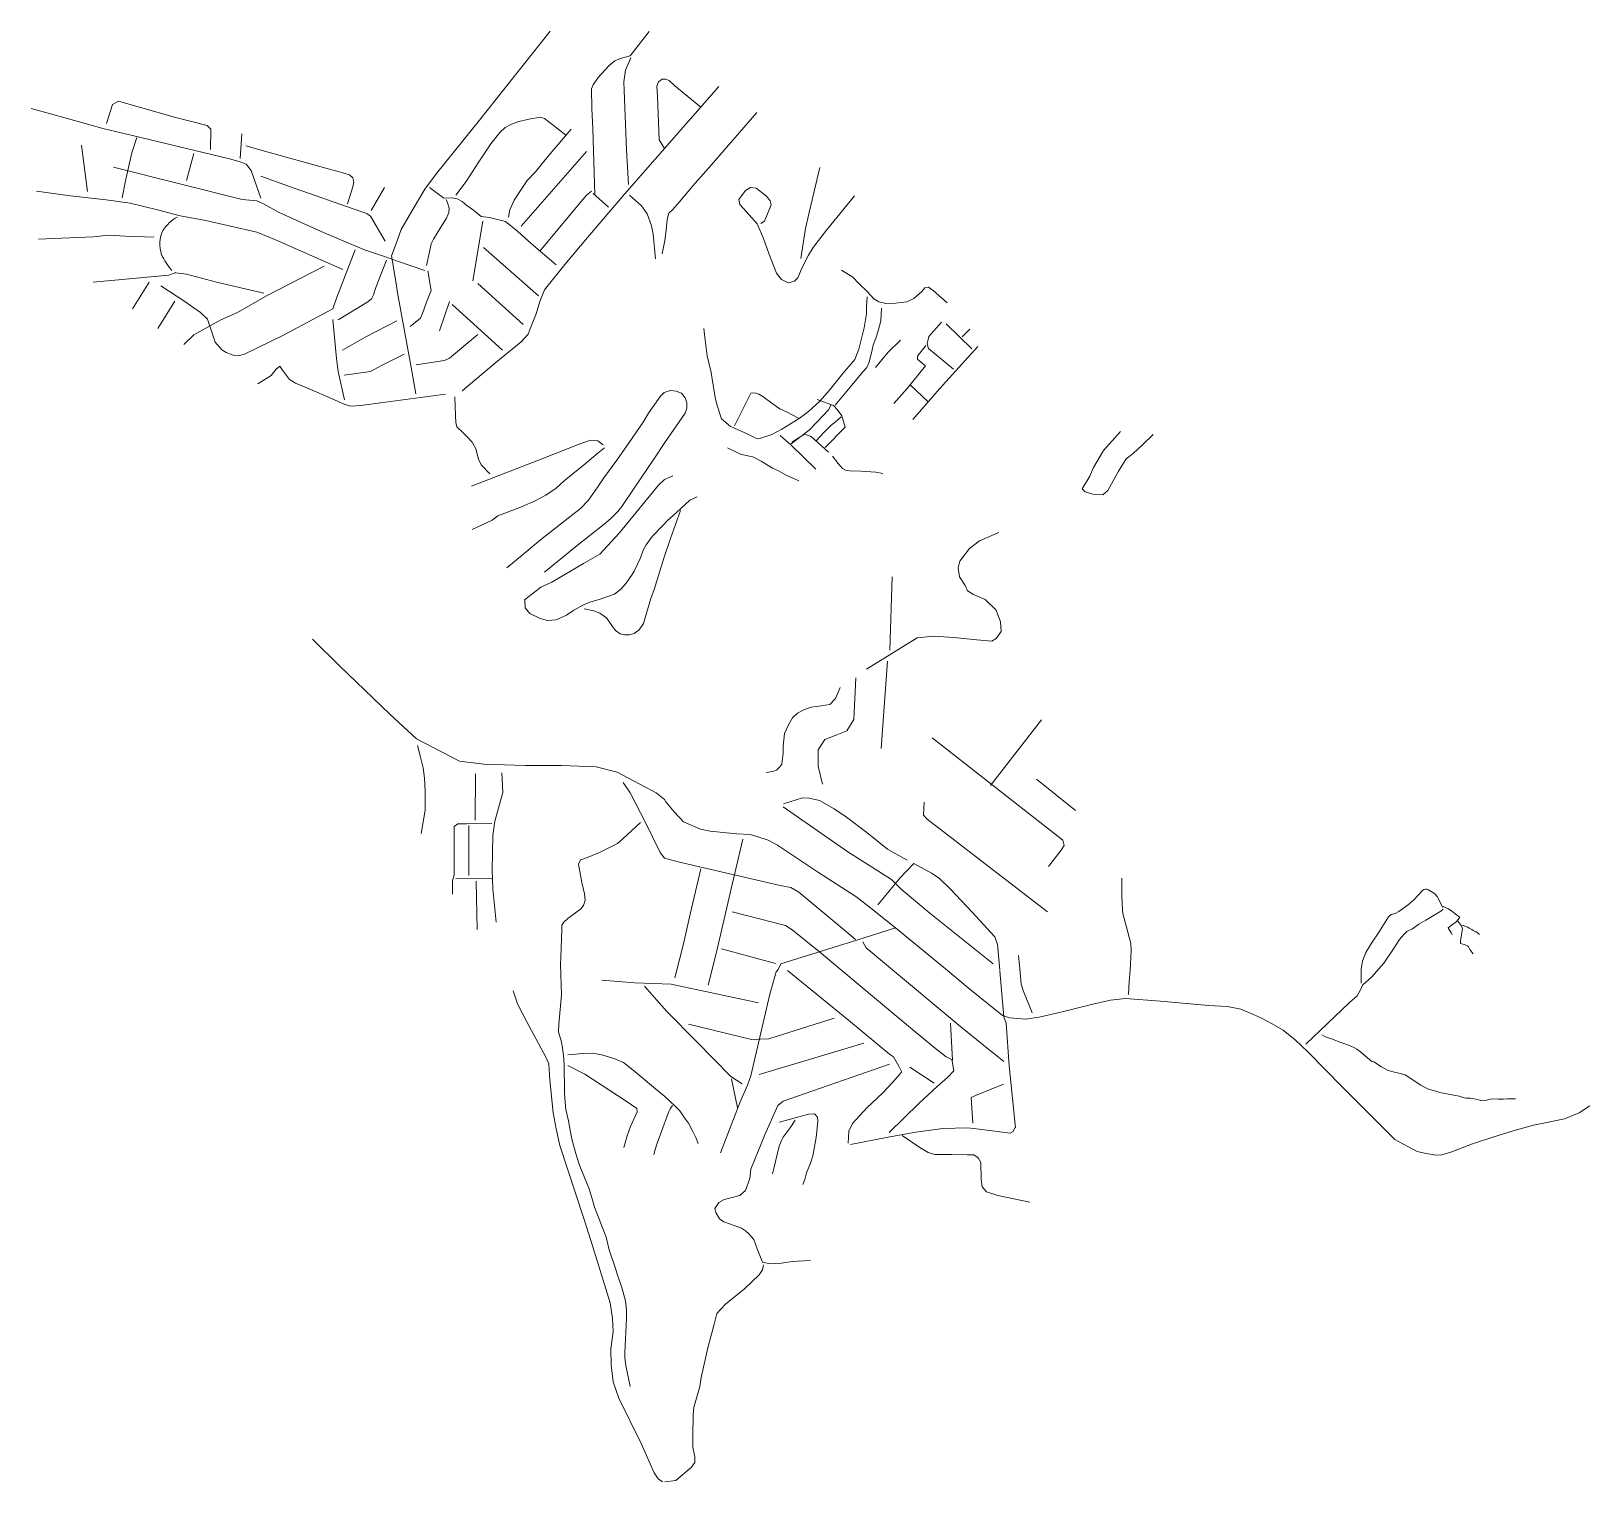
# Model space of a CAD drawing. Header units: metres. Extents: x 342074 to 344999, y 7372960 to 7375683.
import ezdxf

# ---------------------------------------------------------------- set-up
doc = ezdxf.new("R2010")
doc.units = ezdxf.units.M
doc.layers.add('CIRC EX', color=4, linetype='Continuous', lineweight=20, true_color=0x00ffff)

msp = doc.modelspace()

# ---------------------------------------------------------------- linework, layer by layer
at = {"layer": 'CIRC EX', "color": 81, "linetype": 'Continuous', "true_color": 0x9fff7f}
for p, q in [((344658.8, 7374044), (344667.5, 7374051.3)), ((344667.5, 7374051.3), (344678.3, 7374062.9)), ((344678.3, 7374062.9), (344685.5, 7374070.7)), ((344707.6, 7374064.6), (344712.3, 7374058.8)), ((344712.3, 7374058.8), (344723.2, 7374038.4)), ((344602.7, 7373990.5), (344621.2, 7374020.8)), ((344621.2, 7374020.8), (344626.1, 7374025.3)), ((344626.1, 7374025.3), (344633.6, 7374026.8)), ((344633.6, 7374026.8), (344640.6, 7374030.7)), ((344640.6, 7374030.7), (344658.8, 7374044)), ((344590.5, 7373973.5), (344602.7, 7373990.5)), ((344578.9, 7373954.1), (344590.5, 7373973.5)), ((344570, 7373923.4), (344572.4, 7373937.6)), ((344572.4, 7373937.6), (344578.9, 7373954.1)), ((344569.8, 7373896.4), (344570, 7373923.4))]:
    msp.add_line(p, q, dxfattribs=at)
for points in [[(342795.9, 7375002.3), (342786.7, 7375055.4), (342761.4, 7375192.2), (342759, 7375209.6), (342749.9, 7375261.7), (342760.6, 7375289.5), (342768.3, 7375310.9), (342792.5, 7375352.5), (342812.9, 7375386.6), (342834.4, 7375415.9), (342913, 7375513.1), (343047.9, 7375683.1)], [(343233.6, 7375682.3), (343198.1, 7375636.5), (343179.9, 7375631.7), (343169.2, 7375627.2), (343157.9, 7375618.3), (343138.1, 7375596.2), (343128.8, 7375582.4), (343125.3, 7375575.1), (343126.3, 7375537.7), (343128.2, 7375499.8), (343131.9, 7375376.5)], [(343195, 7375395), (343191.3, 7375460.3), (343186.6, 7375572), (343186.3, 7375587.7), (343189.5, 7375609.8), (343199.2, 7375633.1)], [(342882.5, 7375008.1), (342946.3, 7375061), (342993.3, 7375099.8), (343006.9, 7375114.6), (343010.6, 7375124.2), (343021.9, 7375152.5), (343028.4, 7375175.7), (343037.5, 7375197.7), (343075.2, 7375245.3), (343117.9, 7375295.9), (343187.6, 7375376.9), (343364.2, 7375579.5)], [(343330.4, 7375540.7), (343282.1, 7375580.3), (343271.3, 7375590.7), (343264.9, 7375593.2), (343258.3, 7375593.2), (343251.4, 7375588.3), (343247.9, 7375579.6), (343249.2, 7375561.4), (343252.6, 7375479.1), (343262.4, 7375462.7)], [(342215.6, 7375509.7), (342226.4, 7375545.4), (342238, 7375551.8), (342340.7, 7375522.3), (342404.2, 7375505.9), (342411, 7375499), (342410.5, 7375461.3)], [(342074, 7375537.7), (342139.4, 7375519.6), (342211.1, 7375500), (342264.3, 7375487.2), (342448.4, 7375442.9), (342468.2, 7375437.5), (342477.6, 7375433.5), (342486.6, 7375421.5), (342504.7, 7375369.8)], [(342871.2, 7375375.5), (342890.6, 7375401.2), (342913.8, 7375437.8), (342936.4, 7375471.9), (342953.5, 7375492.8), (342963.2, 7375502.5), (342975.1, 7375508.8), (342987.4, 7375513.1), (343007.9, 7375517.7), (343030, 7375521.6), (343037.4, 7375519.3), (343053.6, 7375506.6), (343077.1, 7375487.7)], [(343258.1, 7375265.1), (343263.4, 7375290), (343265.6, 7375309.6), (343266.7, 7375323.5), (343268, 7375332), (343270.8, 7375341.3), (343278.1, 7375348.4), (343289.9, 7375362.1), (343320, 7375397.9), (343350, 7375431.5), (343435.8, 7375530.3)], [(342244.5, 7375370.4), (342251.5, 7375405.1), (342263.2, 7375454.7), (342272.1, 7375483.5)], [(342469.4, 7375490.2), (342466.2, 7375444)], [(342969.5, 7375334.2), (342972, 7375347.9), (342980.4, 7375366.2), (342992.5, 7375384.1), (343005.1, 7375402.7), (343020.2, 7375419.1), (343043.9, 7375448.2), (343087.4, 7375499.2)], [(342168.3, 7375469.1), (342179.8, 7375382.4)], [(342365.8, 7375402.9), (342379, 7375453.8)], [(342477.1, 7375467.9), (342518.7, 7375455.7), (342626.8, 7375425.7), (342663, 7375415.8), (342671.4, 7375413.5), (342677.5, 7375408.1), (342679.5, 7375400.6), (342677.4, 7375391.2), (342667.4, 7375359.3)], [(342993.4, 7375317.1), (343116, 7375457)], [(342812.6, 7375233.8), (342759.6, 7375251.9), (342739.2, 7375259.3), (342699.5, 7375272.5), (342623.9, 7375304.6), (342539.7, 7375342.6), (342509.9, 7375359.1), (342497.2, 7375364.4), (342469.9, 7375366.9), (342228.2, 7375427.8)], [(343518.2, 7375256.2), (343526.9, 7375312.7), (343534, 7375342.5), (343554.3, 7375427)], [(342504.9, 7375411), (342556.9, 7375392), (342692.9, 7375344.5), (342704.2, 7375341), (342711, 7375336.1), (342738.4, 7375288.8)], [(342083.7, 7375382.6), (342147.6, 7375374.1), (342214.8, 7375366.4), (342259.8, 7375360.1), (342310.9, 7375347.8), (342353.7, 7375336.5), (342398.7, 7375328.6), (342497.3, 7375306.1), (342532.8, 7375291.4), (342659, 7375235.8)], [(342737.1, 7375389.4), (342712.2, 7375346.7)], [(342815.9, 7375243.5), (342822.6, 7375274.4), (342824.7, 7375283.7), (342828.8, 7375292.7), (342842.7, 7375315.2), (342853.6, 7375332.3), (342857.8, 7375343), (342858.2, 7375350.9), (342855.6, 7375361.1), (342852.8, 7375367.1)], [(342821.6, 7375389.4), (342848.6, 7375369.5), (342863.9, 7375370), (342873.4, 7375368.2), (342882.7, 7375363.5), (342891.7, 7375356.1), (342903.9, 7375347), (342918.2, 7375335.5), (342933.9, 7375333.2), (342964.3, 7375325.9), (342987.1, 7375307.4), (343012.1, 7375284.4), (343059.3, 7375244.5)], [(343028.7, 7375270.4), (343071.8, 7375322.2), (343116.3, 7375375.4), (343125.5, 7375383.1)], [(343128.6, 7375378.5), (343157.3, 7375352.7)], [(343197.1, 7375375.5), (343219.6, 7375355.2), (343230.2, 7375340), (343238.1, 7375317.9), (343241.1, 7375302.1), (343245.6, 7375256)], [(343403.7, 7375357.5), (343402, 7375367), (343414.3, 7375384), (343423.9, 7375389.8), (343434.5, 7375388.2), (343453.9, 7375373.2), (343460.5, 7375364.6), (343462.7, 7375357.4), (343450, 7375326.3), (343443.2, 7375321.9)], [(343403.7, 7375357.5), (343421.1, 7375338.5), (343436.4, 7375321.7), (343448, 7375293.9), (343458.2, 7375265.7), (343473, 7375229.1), (343482, 7375216.8), (343494.5, 7375210.6), (343506.3, 7375214.1), (343512.7, 7375220.3), (343520.9, 7375239.7), (343532.8, 7375262.4), (343541.2, 7375277.3), (343551.6, 7375290.3), (343566.6, 7375309.6), (343618.8, 7375374.1)], [(342902.7, 7375214.2), (342921.8, 7375326.7)], [(342087.8, 7375292.8), (342190.4, 7375297), (342220, 7375300.1), (342251.1, 7375298.1), (342304.6, 7375296.7)], [(342630.8, 7375156.7), (342640.4, 7375161.7), (342647.1, 7375181.8), (342681.8, 7375272.9)], [(342650, 7375141.6), (342705.5, 7375174.8), (342712.4, 7375180.5), (342716.2, 7375188.2), (342721.1, 7375202.2), (342741, 7375253.3)], [(342923, 7375277.1), (343026, 7375186.1)], [(342190.4, 7375212.1), (342332.5, 7375225.3), (342345.5, 7375229.9)], [(342344.8, 7375229.7), (342365.4, 7375227), (342421.6, 7375212.2), (342510.9, 7375191.6)], [(342360.8, 7375095), (342379.1, 7375113.3), (342429.7, 7375141.5), (342461.3, 7375154.8), (342515.6, 7375186.5), (342623.8, 7375241.9)], [(342785.5, 7375129.1), (342804.8, 7375144.3), (342808.2, 7375152.9), (342815.8, 7375174.2), (342824.4, 7375196.1), (342818.2, 7375233.3)], [(343594.5, 7375234.7), (343616.1, 7375221.3), (343627.5, 7375209.5), (343643, 7375194.6), (343655.1, 7375180.6), (343664.8, 7375174.8), (343677.8, 7375171.9), (343695.8, 7375172.6), (343717.2, 7375174.8), (343730.3, 7375181.3), (343745.7, 7375194.4), (343751.3, 7375201.6), (343758.2, 7375202.5), (343766.9, 7375196.3), (343792.9, 7375173.2)], [(342264.3, 7375162), (342295.4, 7375211.9)], [(342317.2, 7375204.9), (342360.7, 7375177.2), (342391.6, 7375155.2), (342405.2, 7375142.4), (342409.5, 7375129.4), (342419.5, 7375099.1), (342431.5, 7375085.1), (342440, 7375080.1), (342453.1, 7375075.1), (342465.4, 7375074.2), (342475.9, 7375077.5), (342546.2, 7375111.9), (342591.8, 7375136), (342630.8, 7375156.7)], [(342912.1, 7375209.3), (342997.4, 7375132.6)], [(342311.7, 7375124.8), (342343.4, 7375176.3)], [(342840.5, 7375120.5), (342859, 7375175.8)], [(342864, 7375170.1), (342958.2, 7375084.5)], [(343386.9, 7374941.1), (343420, 7374925.8), (343433.7, 7374919.5), (343439.2, 7374917.8), (343443.5, 7374919), (343464, 7374926.4), (343482.5, 7374936.4), (343515, 7374956), (343532.7, 7374969.5), (343554.3, 7374988.9), (343572.2, 7375009.1), (343597, 7375040.7), (343619.9, 7375066.8), (343627.5, 7375086.2), (343637.3, 7375126.2), (343641.5, 7375152.6), (343641.8, 7375165.3), (343642.6, 7375184.5)], [(343582.7, 7374981), (343610.9, 7375015.1), (343635, 7375043.6), (343642.1, 7375051.9), (343646.3, 7375061.9), (343652, 7375085), (343654.1, 7375093.5), (343659.1, 7375107), (343663.3, 7375120.6), (343668.3, 7375139.2), (343669.6, 7375163.5)], [(342661.7, 7374991.4), (342650.2, 7375044.2), (342647, 7375068.9), (342640, 7375141.7)], [(342658.1, 7375084.4), (342702.2, 7375109.2), (342759.9, 7375139.5)], [(343758.1, 7375087.7), (343755.5, 7375096.5), (343758.8, 7375109.9), (343782.5, 7375137.2)], [(343791.3, 7375133.6), (343839, 7375086.8)], [(342796.4, 7375056.7), (342849.6, 7375064.9), (342859, 7375069.2), (342912.2, 7375113.5)], [(343336.4, 7375124.8), (343337.8, 7375113.8), (343342.8, 7375073.8), (343349.9, 7375042.5), (343353.5, 7375022.3), (343354.9, 7375011.3), (343357.8, 7374995.6), (343361, 7374982.3), (343369.6, 7374955.3), (343386.6, 7374941.1)], [(343658.7, 7375051.7), (343682, 7375080.6), (343705.1, 7375103.3)], [(343835.5, 7375123.9), (343820.9, 7375109.1)], [(342661.6, 7375037.4), (342710.7, 7375044.1), (342732.8, 7375056.2), (342773.9, 7375076.9)], [(343692.8, 7374984), (343718.2, 7375012.7), (343752.1, 7375055), (343743.3, 7375062.1), (343737.4, 7375067.5), (343737, 7375073.2), (343752.9, 7375093.3)], [(343728.4, 7374954.2), (343778.7, 7375011.8), (343850.8, 7375091.1)], [(343758.1, 7375087.7), (343804.8, 7375048.5)], [(342499.1, 7375021.2), (342524.4, 7375037.1), (342533.9, 7375048.6), (342540.8, 7375054.6), (342545.9, 7375046.7), (342558.6, 7375029.5), (342570.3, 7375022.5), (342591.4, 7375013.7), (342643.2, 7374991.1), (342662.4, 7374982.7), (342673.8, 7374979), (342692.6, 7374980.7), (342729.5, 7374985.5), (342851.4, 7375001.9)], [(343723.4, 7375019), (343757.4, 7374987.7)], [(342934.7, 7374852.4), (342918.6, 7374869.3), (342913.3, 7374879.8), (342908.7, 7374899.3), (342901.3, 7374911.8), (342892.9, 7374921.4), (342884.4, 7374929.1), (342873.1, 7374940.4), (342870.8, 7374948.8), (342870.3, 7374961.9), (342868.9, 7374996.6)], [(342966.4, 7374676.1), (342998.9, 7374702.9), (343030.1, 7374728.6), (343105.1, 7374787.3), (343120.2, 7374803), (343137.3, 7374827.8), (343148.7, 7374844.9), (343173.2, 7374877.9), (343195.9, 7374911.1), (343222.2, 7374949.4), (343232.8, 7374965.9), (343254.9, 7374998.2), (343261.9, 7375004.7), (343274, 7375008.5), (343284.6, 7375007.7), (343294.5, 7375003.8), (343301.3, 7374995.2), (343304.3, 7374985.4), (343304.3, 7374975.5), (343301, 7374966.4), (343263.4, 7374910.8), (343243.9, 7374881.4), (343204.3, 7374823.3), (343182.7, 7374790.9), (343175.1, 7374781.8), (343161.5, 7374768.3), (343149.2, 7374758), (343095.6, 7374715), (343037.5, 7374667.7)], [(343513.7, 7374956.6), (343492.5, 7374968.1), (343479.1, 7374974), (343466.3, 7374982.8), (343446.9, 7374997.4), (343439.3, 7375001.8), (343434, 7375003.8), (343429, 7375004.4), (343424.4, 7375003.4), (343393.9, 7374942.5)], [(343548.9, 7374992), (343579.4, 7374980.5), (343586.5, 7374973.3), (343595, 7374961.3), (343601.6, 7374940), (343563.9, 7374902)], [(343500.5, 7374908.8), (343533.8, 7374934.1), (343548.1, 7374949.2), (343571.1, 7374973.2), (343574.8, 7374980.9)], [(343547.9, 7374914.7), (343561.1, 7374929.2), (343575.4, 7374943.4), (343582.5, 7374949.4), (343594, 7374959.3)], [(343501.4, 7374911.6), (343525.3, 7374926.9), (343537.6, 7374922.4), (343570.5, 7374892.9)], [(342900.5, 7374829.3), (343037.1, 7374882.6), (343102.4, 7374908.2), (343123.7, 7374915.6), (343137.2, 7374914.5), (343147.4, 7374907)], [(342901.5, 7374748.1), (342939.4, 7374765), (342950, 7374773.3), (342994.1, 7374790.6), (343020.1, 7374801.4), (343040, 7374812.1), (343059, 7374825.6), (343074.5, 7374839), (343113.6, 7374870.9), (343137.6, 7374890.9), (343149.8, 7374901.2)], [(343380.5, 7374901.2), (343404.9, 7374888.9), (343424.4, 7374884.6), (343428.4, 7374883.9), (343443.9, 7374875.9), (343465.3, 7374863), (343476.7, 7374857.8), (343490.8, 7374849.9), (343514.5, 7374839)], [(343479.4, 7374924.2), (343499.9, 7374906.8), (343546.3, 7374861.1)], [(343577.7, 7374885.3), (343588.2, 7374871.5), (343596.6, 7374862.5), (343602.1, 7374859.4), (343609.8, 7374858.2), (343630.8, 7374857.1), (343659.4, 7374855.6), (343672.3, 7374853.1)], [(343278.2, 7374848.3), (343262.6, 7374841.4), (343251.1, 7374831.1), (343203.4, 7374772.1), (343177.5, 7374740.9), (343148.3, 7374708.7), (343140.9, 7374701.7), (343110.2, 7374683.9), (343051.1, 7374649.1), (343030.4, 7374639.5), (343016, 7374628.4), (343000, 7374615.8)], [(343000.3, 7374615.4), (343001.1, 7374600.8), (343010, 7374590), (343028.9, 7374580.5), (343042.7, 7374576.9), (343059.3, 7374578.3), (343078.6, 7374586.7), (343092.3, 7374596.1), (343109, 7374605.7), (343122.7, 7374611.4), (343142, 7374616.9), (343168.7, 7374626.5), (343180.5, 7374635.9), (343190.7, 7374647.1), (343202.1, 7374663.2), (343205.4, 7374669.3), (343216.9, 7374693.3), (343223.2, 7374710.5), (343227.9, 7374718.9), (343239.3, 7374734.5), (343259.8, 7374756.2), (343267.9, 7374764.7), (343284.1, 7374779), (343310.2, 7374803), (343323.8, 7374808.9)], [(343243.1, 7374634.9), (343261.9, 7374695.7), (343273.8, 7374731), (343292.3, 7374783.4)], [(343111.5, 7374598.8), (343130.2, 7374595.4), (343140.9, 7374591), (343153.6, 7374582.3), (343163.6, 7374567.7), (343170.4, 7374558), (343179.1, 7374551.7), (343187.3, 7374550), (343196.1, 7374550), (343205.7, 7374552.3), (343214.8, 7374559.4), (343223.1, 7374571.5), (343228.7, 7374591), (343237, 7374618.5), (343243.1, 7374634.9)], [(343696.7, 7373999.7), (343652.4, 7374035.5), (343621.8, 7374059), (343551.8, 7374104), (343493.6, 7374143), (343474.7, 7374155.3), (343457, 7374164.6), (343436, 7374171.3), (343423, 7374175.1), (343397.9, 7374176.6), (343348.3, 7374181.9), (343330, 7374185.5), (343298.2, 7374199.1), (343280.5, 7374218.1), (343265.1, 7374236.6), (343262.3, 7374241.1), (343246.7, 7374253.4), (343173.5, 7374292.6), (343134.5, 7374302.2), (343069, 7374305), (343001.2, 7374304.7), (342923.4, 7374307.3), (342877.8, 7374312.8), (342797, 7374354.9), (342746.8, 7374401.5), (342652.8, 7374492.2), (342601.7, 7374542)], [(343592.1, 7374451.4), (343583.5, 7374430.7), (343572.7, 7374419.6), (343556.5, 7374416.7), (343537.9, 7374414.3), (343525.2, 7374409.8), (343512.3, 7374403.2), (343503, 7374394.2), (343495, 7374381.3), (343487.8, 7374365), (343485, 7374341.2), (343484.9, 7374327.5), (343483.5, 7374313.8), (343482.8, 7374307.3), (343478.9, 7374302.1), (343472.8, 7374296.4), (343465.6, 7374293.8), (343453.3, 7374291.8)], [(342799.1, 7374342.2), (342804.5, 7374320.3), (342809.6, 7374300.6), (342811.9, 7374280.9), (342813.2, 7374256.7), (342813.4, 7374221.2), (342805.6, 7374177.4)], [(343764.8, 7374357), (344009.9, 7374164.5)], [(342907.6, 7374289), (342907.4, 7374202.1)], [(342957.5, 7374290.8), (342959, 7374254.1), (342944.1, 7374200.4), (342940.6, 7374173.2), (342938.8, 7374108.4), (342940.3, 7374073.1), (342946.8, 7374011.1)], [(343185.1, 7374272.8), (343198.2, 7374253.8), (343226.9, 7374198), (343254.1, 7374141.4), (343262.7, 7374130.7), (343290.5, 7374123.3), (343479.7, 7374079.8), (343499.6, 7374076), (343514.6, 7374067), (343604.7, 7373992.2), (343621.1, 7373978.5)], [(343484.9, 7374227.2), (343606.4, 7374142.6), (343688.3, 7374091.2), (343706.7, 7374072.8), (343760.7, 7374028), (343879.5, 7373932.3)], [(343717.9, 7374127.3), (343680.7, 7374148), (343642.4, 7374178.9), (343604.2, 7374207.8), (343580.6, 7374223.4), (343553.1, 7374239.3), (343533.9, 7374243.7), (343521.7, 7374244), (343486.1, 7374233)], [(342868, 7374099.4), (342867.7, 7374190.3), (342874.6, 7374195.2), (342890.7, 7374195.6), (342938.6, 7374195.7)], [(343217.3, 7374197.9), (343184.4, 7374167.5), (343174.1, 7374158.6), (343140.7, 7374141.6), (343113.3, 7374130.6), (343104.8, 7374127.5), (343100.9, 7374119.7), (343107.2, 7374085.2), (343112.5, 7374063.8), (343113.4, 7374052.4), (343110.8, 7374042.2), (343105.7, 7374035.8), (343081.3, 7374017.5), (343073.7, 7374011.1), (343070, 7374005.3), (343069.7, 7373998.2), (343068.2, 7373944.5), (343067.5, 7373932.2), (343069.1, 7373874.2), (343067.1, 7373853.6), (343064.4, 7373819.1), (343063.8, 7373805.1), (343068.3, 7373788.1), (343070.3, 7373778.9), (343072.8, 7373760.6), (343074, 7373743.6), (343074.1, 7373726.4), (343074.8, 7373710.3), (343075.1, 7373689.7), (343075.8, 7373673.2), (343077.5, 7373659.1), (343079.8, 7373648.8), (343082.3, 7373637.9), (343086.2, 7373616.9), (343089.1, 7373601.1), (343097.6, 7373572.5), (343103.7, 7373552.7), (343120.9, 7373510.3), (343126.8, 7373491.7), (343131.2, 7373475.6), (343152.9, 7373419.4), (343158.4, 7373396), (343170.9, 7373359), (343174.6, 7373348), (343179.7, 7373332.5), (343184.5, 7373318.5), (343189.1, 7373299.8), (343191.2, 7373283.5), (343191.2, 7373268.5), (343190, 7373240.9), (343188.3, 7373203.2), (343187.8, 7373192.9), (343189.7, 7373179), (343198.3, 7373139.4)], [(342895.4, 7374192.4), (342895.3, 7374143.9), (342895.5, 7374098.4)], [(343344.2, 7373892.3), (343359.9, 7373954.3), (343389.5, 7374081.5), (343409.6, 7374166.6)], [(343983.4, 7374115.6), (344006.7, 7374146), (344012.7, 7374154.8), (344009.9, 7374164.5)], [(343282.1, 7373906.1), (343298.1, 7373970.3), (343310.9, 7374025.8), (343331, 7374110.8)], [(343663, 7374043.1), (343704, 7374093.1), (343730.7, 7374121.2), (343763.4, 7374103), (343778.2, 7374093.4), (343799.5, 7374072.8), (343839.9, 7374029.3), (343882.5, 7373983.1), (343887.4, 7373968.9), (343891.7, 7373920.6)], [(342868, 7374099.4), (342864.4, 7374088.4), (342864.9, 7374063.1)], [(342870.8, 7374092.7), (342938.2, 7374092)], [(342910.9, 7373997.3), (342909.2, 7374087.7)], [(344120.5, 7374093.4), (344120.8, 7374060.2), (344122, 7374034), (344122.5, 7374026.9), (344129.6, 7374001.5), (344137.5, 7373970.7), (344138.2, 7373957), (344136.3, 7373921), (344134.6, 7373899.2), (344133.5, 7373874.8)], [(343389.4, 7374030.3), (343489.7, 7374004.6), (343501.9, 7373996.2), (343553.4, 7373955.3), (343702.1, 7373830.7), (343768, 7373776.3), (343790.9, 7373758.2), (343801.2, 7373753)], [(344466, 7373782.1), (344506.9, 7373820.5), (344548.3, 7373860.3), (344562.2, 7373872.3), (344568.6, 7373883.5), (344572.5, 7373892.7), (344589.7, 7373908.4), (344612.3, 7373934.1), (344630.3, 7373960.9), (344641.6, 7373978.3), (344649.9, 7373987.8), (344655.7, 7373993.1), (344666.5, 7373998.2), (344678, 7374007.3), (344691.2, 7374014.7), (344703.6, 7374021.8), (344713.4, 7374027.4), (344719.2, 7374031.2), (344723.8, 7374035.2)], [(344740.4, 7373987.3), (344738.6, 7373991.1), (344734, 7373998.7), (344733.1, 7374000.1), (344741.4, 7374006.7), (344748.1, 7374011.5), (344751.5, 7374015.2), (344753.5, 7374018.2), (344754.8, 7374020.3), (344749.5, 7374024.2), (344739.9, 7374031.3), (344733.5, 7374035.9), (344723.6, 7374040.5)], [(344999, 7373666.3), (344979.2, 7373652.9), (344951.5, 7373641.8), (344912.2, 7373633.3), (344893.1, 7373629.6), (344855.1, 7373619.3), (344815.2, 7373606.8), (344778.9, 7373594.9), (344737.9, 7373579.4), (344721.4, 7373574.3), (344710.2, 7373573.7), (344688.9, 7373577.4), (344675.2, 7373580.3), (344633.3, 7373602.8), (344534.2, 7373701.8), (344470.1, 7373767.2), (344445.8, 7373789.9), (344423.8, 7373808), (344402.7, 7373820.3), (344384.3, 7373830.3), (344367.7, 7373837.7), (344344.1, 7373847.6), (344319.3, 7373852.7), (344283.6, 7373854.7), (344193.2, 7373862.4), (344127.5, 7373867.8), (344099.2, 7373864.3), (344066.2, 7373856.9), (344006.1, 7373842.1), (343965.5, 7373832.2), (343939.8, 7373828.9), (343910, 7373831.1), (343896.9, 7373835.4), (343832.5, 7373887.8), (343789.7, 7373923.4), (343696.2, 7374000), (343637.3, 7373981.3), (343481, 7373932.5), (343475.7, 7373921.8), (343471.9, 7373917.7), (343460.1, 7373875.6), (343424.3, 7373722.6), (343418.4, 7373704.6), (343404.2, 7373673.6), (343381.6, 7373613.5), (343367.3, 7373578.1)], [(344780, 7373951.2), (344774, 7373959.3), (344771.5, 7373964.4), (344770.2, 7373966), (344763.6, 7373968.6), (344760.4, 7373969.7), (344756.6, 7373970.7), (344756.5, 7373975.2), (344756.9, 7373979.9), (344758.7, 7373990.6), (344759.7, 7373995.6), (344760.1, 7373998.9), (344759.1, 7374002.2), (344757.5, 7374004.4), (344755.4, 7374007.3), (344753.7, 7374009.8), (344751.2, 7374012.6)], [(344791.7, 7373987.6), (344788.6, 7373990.4), (344786.1, 7373992.5), (344784.6, 7373992.5), (344780.3, 7373995.2), (344777.6, 7373997), (344775.1, 7373998.3), (344772.8, 7373999.8), (344769.8, 7374001.3), (344767.7, 7374002.3), (344764.7, 7374003.4), (344761.8, 7374004.4), (344761, 7374004.6), (344759.1, 7374003.4)], [(343369.4, 7373961), (343470.7, 7373933.2)], [(343634.7, 7373974.2), (343640.9, 7373962.6), (343671.4, 7373936.8), (343818.9, 7373814.5), (343861.1, 7373779.8), (343899.5, 7373749.6)], [(343926.9, 7373948.1), (343929.2, 7373923.5), (343931.9, 7373894.5), (343935.5, 7373882.5), (343952.3, 7373840.7)], [(343493.2, 7373919.8), (343573.8, 7373854.2), (343608, 7373827), (343684.9, 7373763.3), (343692, 7373757.8), (343702.1, 7373740.3), (343707.7, 7373729.1)], [(343891.6, 7373919.6), (343899.5, 7373833.3), (343903.9, 7373821.4), (343909.5, 7373741.2), (343921.2, 7373624.6)], [(342978.3, 7373882.1), (342986.6, 7373857.6), (343004.4, 7373823.7), (343038.9, 7373758.9), (343045.7, 7373744.8), (343047.2, 7373715.2), (343053.8, 7373652.9), (343059.2, 7373623.2), (343066.1, 7373591.6), (343110.9, 7373454.9), (343124.8, 7373411.4), (343160.8, 7373296.5), (343164.9, 7373267), (343165.9, 7373241.9), (343161.9, 7373210.2), (343162.3, 7373179.5), (343166, 7373148.1), (343177.1, 7373117.2), (343218.8, 7373032.1), (343243, 7372977.1), (343250.4, 7372965.9), (343258.5, 7372960.7)], [(343144.7, 7373901.9), (343206.3, 7373897.2), (343275.3, 7373894.7), (343439.1, 7373859.1)], [(343224.9, 7373890.7), (343266.8, 7373843.4), (343322.8, 7373787), (343387.1, 7373721.3), (343408.3, 7373707.4)], [(343307.8, 7373819.5), (343425.5, 7373790.3), (343458.6, 7373791.8), (343580.6, 7373830.7)], [(343799.4, 7373821), (343803, 7373752.1)], [(344495.8, 7373799.2), (344503.2, 7373795.7), (344514.4, 7373791.8), (344533.9, 7373784.2), (344542.8, 7373781.4), (344550.8, 7373777.9), (344556, 7373775.7), (344561.7, 7373772.4), (344568.5, 7373767.6), (344573.6, 7373763.3), (344589.6, 7373749.3), (344593.6, 7373748.6), (344608, 7373739.5), (344620.7, 7373732.6), (344629.9, 7373729.9), (344640.7, 7373727.1), (344652.4, 7373724.4), (344660, 7373719), (344681.9, 7373704.8), (344687.3, 7373701.6), (344696, 7373697.5), (344709.8, 7373693.6), (344717.6, 7373691.4), (344736.6, 7373687.1), (344747.1, 7373685.6), (344753.5, 7373684.1), (344763, 7373681.2), (344767.2, 7373680.4), (344775, 7373680.3), (344779.9, 7373679.7), (344784.7, 7373678.9), (344789.9, 7373677.1), (344794.5, 7373675.8), (344797.8, 7373675.2), (344802.9, 7373676.3), (344812.4, 7373678.7), (344816.1, 7373679.3), (344827.1, 7373678.9), (344837.1, 7373678.9), (344844.4, 7373679.3), (344859.6, 7373679)], [(343081.1, 7373761.9), (343109.4, 7373764.6), (343127.2, 7373764.8), (343144.7, 7373762.1), (343167.5, 7373754.8), (343185.7, 7373747.4), (343204, 7373732.8), (343245.5, 7373698), (343262.9, 7373683.5), (343283.1, 7373664.8), (343291.1, 7373656.7), (343299.8, 7373643.3), (343307.5, 7373633.5), (343315.8, 7373618), (343321.4, 7373606.7), (343325.5, 7373595.1)], [(343440.4, 7373724.7), (343636.5, 7373783.7)], [(343081.4, 7373741.9), (343113.1, 7373725.4), (343158, 7373696.3), (343190.4, 7373674.9), (343210.4, 7373661.2), (343211.3, 7373655.1), (343198.8, 7373627.6), (343192.2, 7373610), (343186.2, 7373587.8)], [(343685, 7373744.2), (343512.2, 7373684.5), (343485.5, 7373674.6), (343475.4, 7373666.6), (343451.1, 7373611.5), (343424.4, 7373547), (343422.7, 7373529.7), (343414.3, 7373507.3), (343403.9, 7373497.5), (343391.9, 7373494.6), (343374.7, 7373490.2), (343364.6, 7373484.9), (343357.2, 7373473.6), (343358.7, 7373465.6), (343365.5, 7373454.3), (343374.1, 7373448.6), (343384.2, 7373444.6), (343395.2, 7373440.9), (343407.2, 7373436.7), (343414.4, 7373431.5), (343420.9, 7373425.6), (343429.9, 7373415.2), (343436.3, 7373397.9), (343446.4, 7373372.6)], [(343607, 7373596.3), (343608.5, 7373618.7), (343615.5, 7373632.8), (343642.4, 7373662.5), (343672.4, 7373690.4), (343690.1, 7373709.8), (343704.4, 7373725.4), (343707.8, 7373730.4)], [(343684.2, 7373615.8), (343739.7, 7373670.7), (343774.5, 7373702.2), (343793.3, 7373719.3), (343805.7, 7373732), (343801.5, 7373753.6)], [(343722.6, 7373738.8), (343768.8, 7373708.7)], [(343399.2, 7373662.5), (343388, 7373716.5)], [(343898.9, 7373707), (343846.4, 7373685.8), (343838.1, 7373681.8), (343840.9, 7373633.8)], [(343242.7, 7373574.9), (343244.7, 7373584.1), (343248.8, 7373596.1), (343255.1, 7373613.2), (343270.8, 7373655.4), (343273.1, 7373660.5), (343277.4, 7373666.7)], [(343478.3, 7373635.6), (343532.8, 7373650.3), (343544.2, 7373651.1), (343549.5, 7373645), (343550.3, 7373636.9), (343546.9, 7373606.7), (343540.7, 7373572.4), (343536.3, 7373558.5), (343528.7, 7373540.6), (343525.7, 7373527.9), (343522.3, 7373518.6)], [(343507.8, 7373639), (343498.5, 7373624.8), (343491.1, 7373615.1), (343485.5, 7373607.4), (343482.7, 7373602.4), (343478, 7373590.1), (343467.4, 7373548.3), (343465.2, 7373538.4)], [(343611.5, 7373593.6), (343682.1, 7373607.3), (343734.3, 7373616.8), (343785, 7373623.5), (343831.5, 7373625), (343852.9, 7373622.1), (343910.9, 7373615), (343916.8, 7373617.8), (343920.1, 7373625)], [(343708.8, 7373610.4), (343741.7, 7373587.6), (343757.2, 7373578.5), (343770, 7373575), (343800.8, 7373575), (343830.7, 7373574.4), (343843.1, 7373574), (343851, 7373568.3), (343856.1, 7373559.9), (343856.6, 7373527.9), (343858.6, 7373514.1), (343867, 7373504.4), (343888, 7373497.9), (343948.3, 7373485.4)], [(343263.3, 7372960.4), (343283.7, 7372962.8), (343313.4, 7372987.8), (343319.7, 7372996.4), (343319.4, 7373007.6), (343315.7, 7373025.6), (343315.8, 7373047), (343316.3, 7373086), (343317.8, 7373100.2), (343328.8, 7373139.1), (343331.6, 7373156.5), (343344.5, 7373214.1), (343355.3, 7373254.1), (343360.7, 7373276.4), (343376.9, 7373293.9), (343412.7, 7373322.9), (343439.9, 7373348.8), (343446.5, 7373358.4), (343448.6, 7373367.8)], [(343446.4, 7373372.6), (343460.8, 7373369.4), (343482.2, 7373370.7), (343501.9, 7373374.1), (343536.6, 7373375.8)]]:
    msp.add_lwpolyline(points, dxfattribs=at)
at = {"layer": 'CIRC EX', "color": 81, "true_color": 0x9fff7f}
for points in [[(344179.4, 7374926), (344159.5, 7374906.8), (344141.9, 7374890.4), (344128.9, 7374880.2), (344114.2, 7374857.3), (344094.4, 7374821.3), (344084.8, 7374813.1), (344068, 7374813.5), (344051.9, 7374818.5), (344046.5, 7374824.2), (344060.8, 7374848.1), (344067.6, 7374864.1), (344086.5, 7374895.9), (344118.1, 7374931.7)], [(343641.6, 7374485.5), (343736.8, 7374544.2), (343768, 7374547.7), (343805.6, 7374545.2), (343848.4, 7374540.7), (343876.5, 7374537.9), (343885.1, 7374543.2), (343894.4, 7374556.4), (343893.3, 7374574.4), (343884.7, 7374596.5), (343864.4, 7374616.5), (343842.4, 7374626), (343831.1, 7374632.5), (343826.9, 7374642.6), (343816.4, 7374658.9), (343813.5, 7374675.9), (343817, 7374688.2), (343834.9, 7374712.1), (343853.4, 7374726.7), (343890.1, 7374742.4)], [(343685.2, 7374521.1), (343689.7, 7374658.8)], [(343680.8, 7374500.5), (343669.2, 7374337)], [(343621.6, 7374469.5), (343617.6, 7374391.4), (343604.9, 7374369.9), (343585.7, 7374362.2), (343563.6, 7374353.8), (343551, 7374334.4), (343550.6, 7374303.9), (343558.8, 7374269.6)], [(343969.8, 7374390.6), (343874.2, 7374267.4)], [(344033.7, 7374220.4), (343960.6, 7374279.3)], [(343981.1, 7374030.2), (343755.2, 7374204.2), (343748.8, 7374211.7), (343749.7, 7374235.9)]]:
    msp.add_lwpolyline(points, dxfattribs=at)
at = {"layer": 'CIRC EX', "color": 81, "linetype": 'Continuous', "true_color": 0x9fff7f}
for centre, radius, start, end in [((342375.9, 7375283.3), 60.5, 153.8851, 198.9919), ((342381.7, 7375270.1), 72.1, 117.4947, 146.4962), ((342420.9, 7375309.5), 112, 204.1778, 222.4428)]:
    msp.add_arc(centre, radius, start, end, dxfattribs=at)
at = {"layer": 'CIRC EX', "color": 81, "linetype": 'Continuous', "true_color": 0x9fff7f, "extrusion": (0, 0, -1)}
for centre, radius, start, end in [((-344691.1, 7374065.5), 7.63, 42.8238, 117.288), ((-344635.7, 7373957.9), 128.7, 117.288, 123.9816)]:
    msp.add_arc(centre, radius, start, end, dxfattribs=at)

doc.saveas('drawing.dxf')
